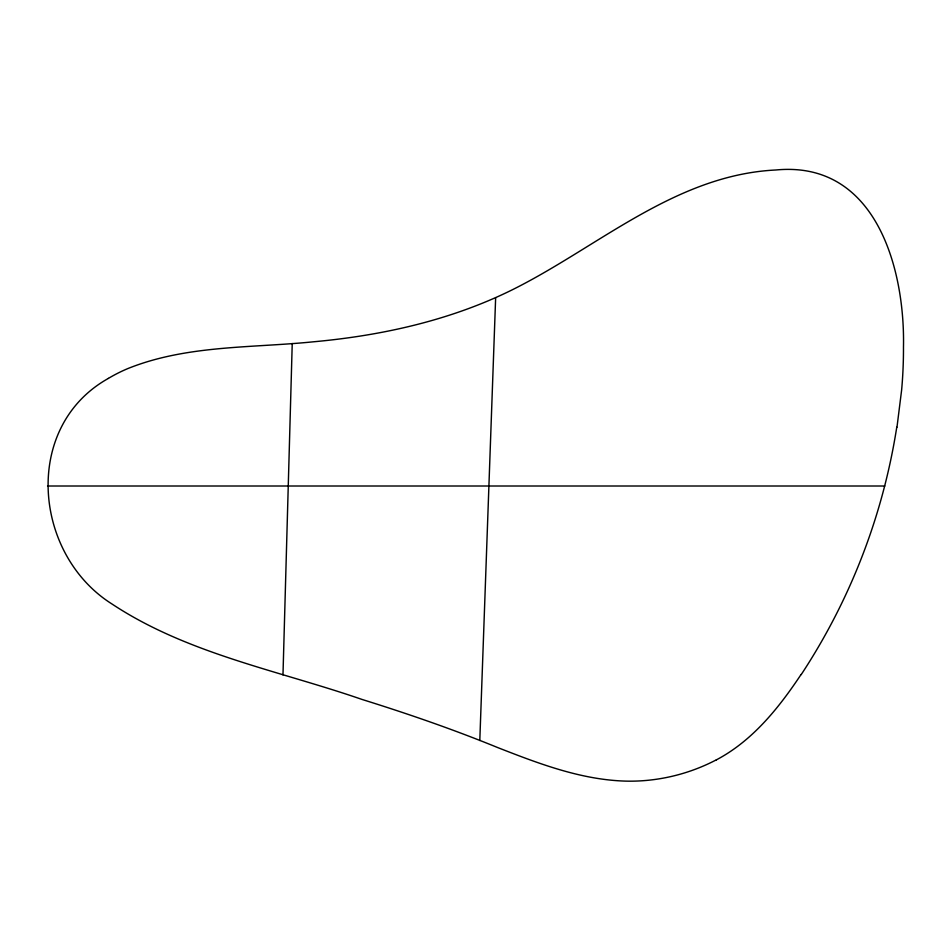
<?xml version="1.0" encoding="UTF-8"?>
<svg xmlns="http://www.w3.org/2000/svg" width="951" height="951" viewBox="0 0 951 951"><rect width="100%" height="100%" fill="white"/><g stroke="black" fill="none" stroke-linecap="round" stroke-linejoin="round"><path stroke-width="1.43" d="M282.982 674.913L292.23 343.525M479.803 740.496L495.649 297.604M896.971 427.249L901.631 389.981A457.074 457.074 0 0 0 903.474 347.079C905.102 268.194 875.586 160.315 775.861 169.991C675.567 174.913 598.464 246.868 512.553 289.663A428.984 428.984 0 0 1 496.006 297.437C438.423 322.971 376.049 336.107 313.533 341.789C251.456 348.114 186.776 344.88 127.862 368.56A154.811 154.811 0 0 0 108.39 378.391M801.063 674.497C778.786 707.972 752.586 740.77 716.376 759.861M108.39 378.403C22.051 426.63 33.13 554.231 111.849 603.909C187.062 653.729 277.918 670.348 361.974 699.425C407.848 713.737 453.306 729.417 497.789 747.605C538.837 763.653 581.097 779.844 625.699 781.116A180.369 180.369 0 0 0 642.198 780.771A187.395 187.395 0 0 0 716.353 759.837M47.55 486.009L884.799 486.009M896.757 427.213A625.52 625.52 0 0 1 801.206 674.592"/></g></svg>
